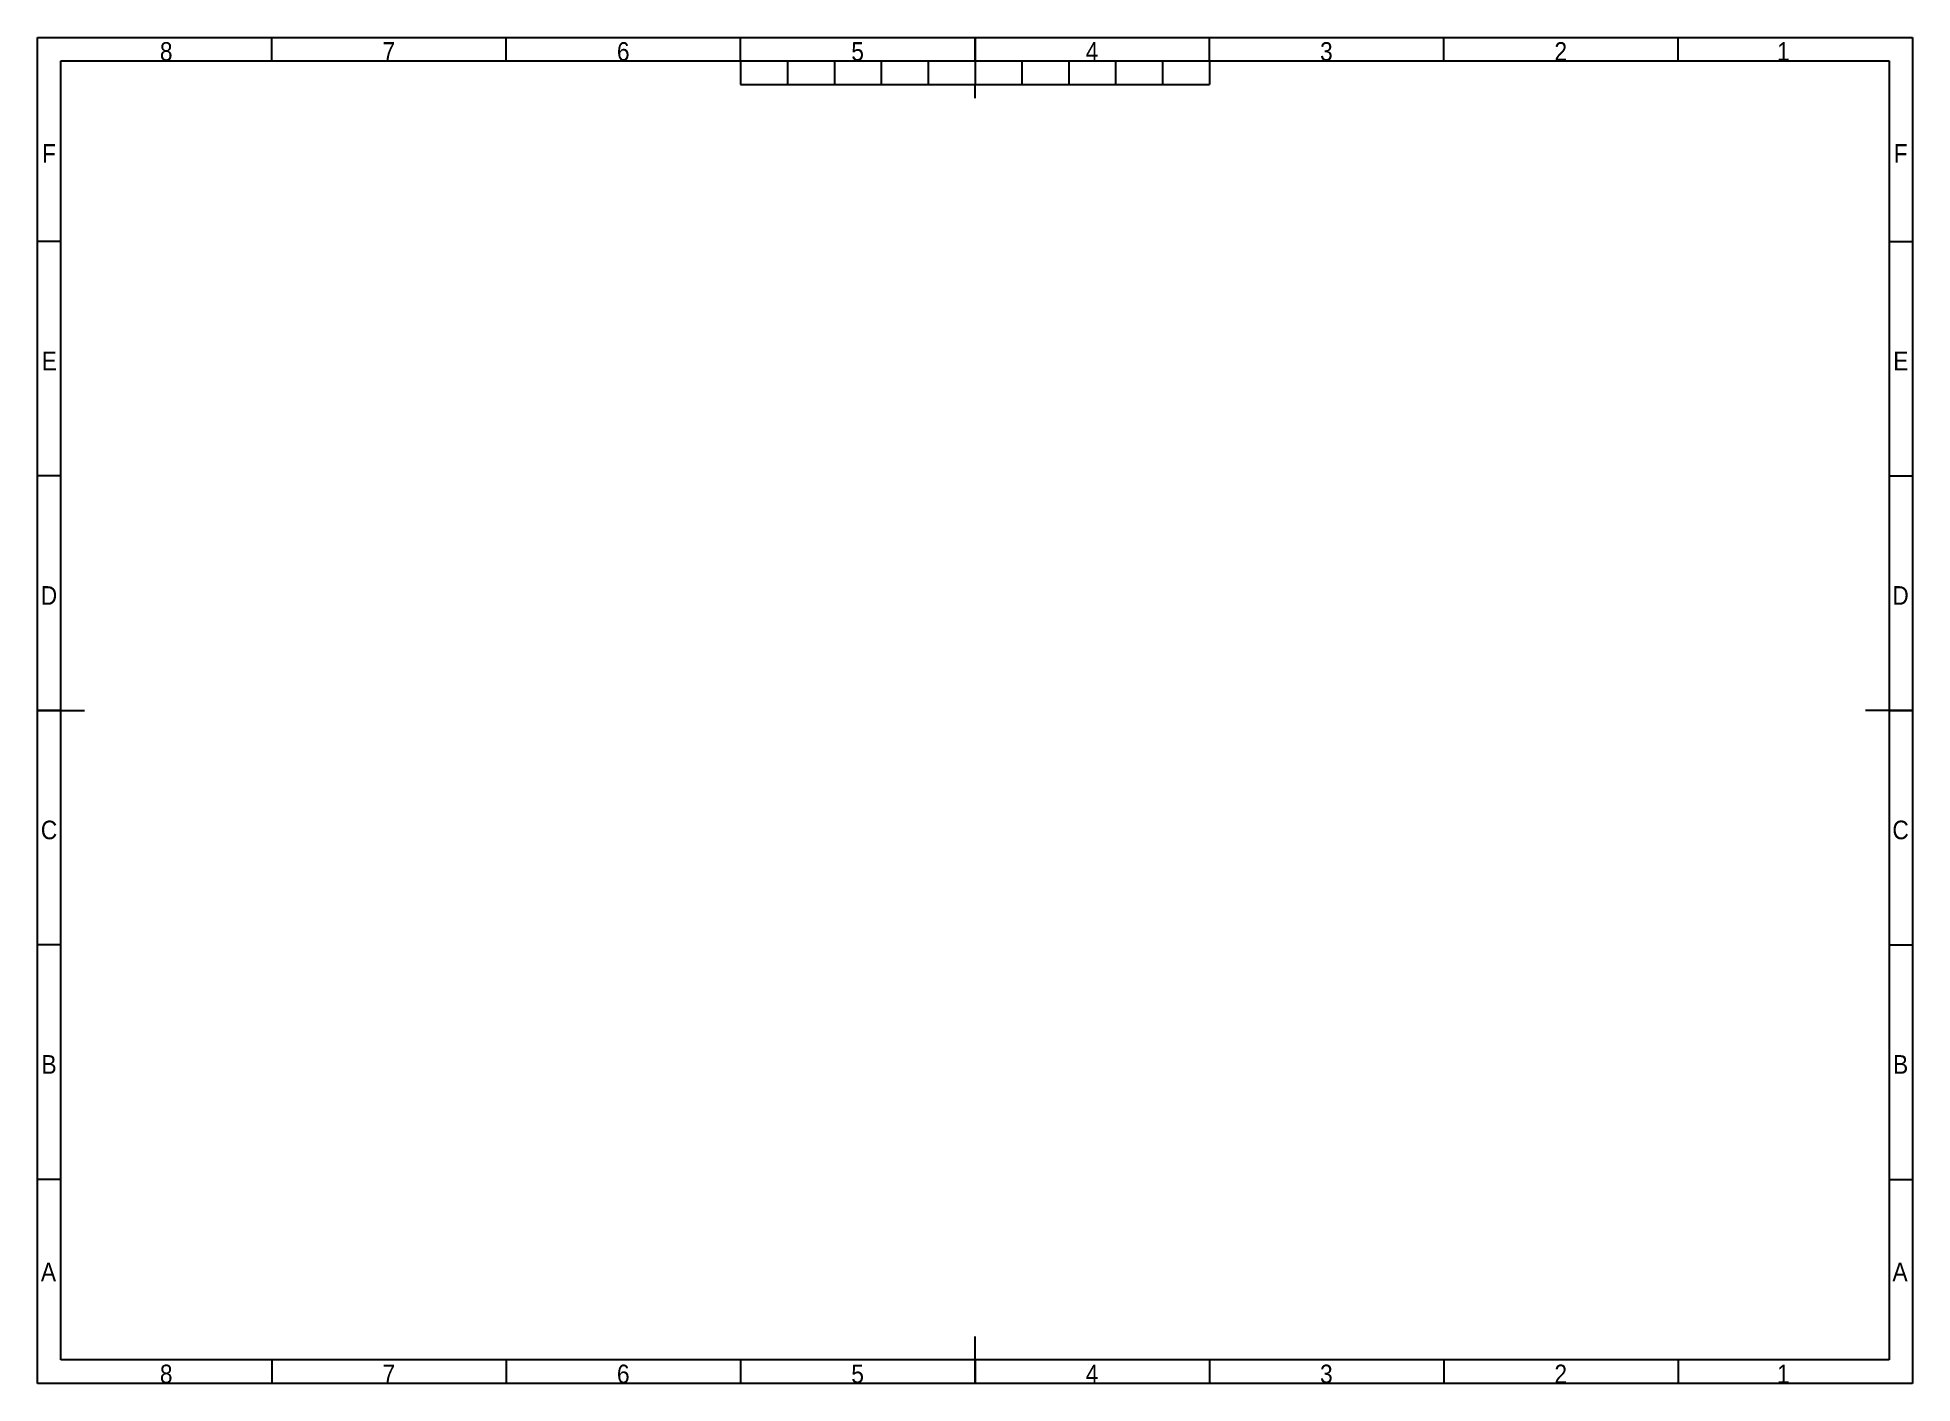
# Model space of a CAD drawing. Extents: x 0 to 400, y 0 to 287.
import ezdxf

# ---------------------------------------------------------------- set-up
doc = ezdxf.new("R2010")
doc.units = 0
doc.header["$MEASUREMENT"] = 0
doc.layers.get('0').update_dxf_attribs({"linetype": 'CONTINUOUS'})
doc.styles.add('SLDTEXTSTYLE0', font='GOTHIC.TTF', dxfattribs={"width": 0.913})

msp = doc.modelspace()

# ---------------------------------------------------------------- linework, layer by layer
at = {"linetype": 'Continuous'}
for p, q in [((0, 0), (0, 287)), ((0, 287), (400, 287)), ((50, 282), (50, 287)), ((100, 282), (100, 287)), ((150, 282), (150, 287)), ((200, 282), (200, 287)), ((200, 287), (200, 277)), ((250, 282), (250, 287)), ((300, 282), (300, 287)), ((350, 282), (350, 287)), ((400, 287), (400, 0)), ((5, 5), (5, 282)), ((5, 282), (395, 282)), ((395, 282), (395, 5)), ((5, 243.5), (0, 243.5)), ((395, 243.5), (400, 243.5)), ((5, 193.5), (0, 193.5)), ((395, 193.5), (400, 193.5)), ((5, 143.5), (0, 143.5)), ((0, 143.5), (10, 143.5)), ((400, 143.5), (390, 143.5)), ((395, 143.5), (400, 143.5)), ((5, 93.5), (0, 93.5)), ((395, 93.5), (400, 93.5)), ((5, 43.5), (0, 43.5)), ((395, 43.5), (400, 43.5)), ((200, 0), (200, 10)), ((395, 5), (5, 5)), ((50, 5), (50, 0)), ((100, 5), (100, 0)), ((150, 5), (150, 0)), ((200, 5), (200, 0)), ((250, 5), (250, 0)), ((300, 5), (300, 0)), ((350, 5), (350, 0)), ((400, 0), (0, 0))]:
    msp.add_line(p, q, dxfattribs=at)
for p, q in [((150, 282), (250, 282)), ((150, 282), (150, 277)), ((160, 282), (160, 277)), ((170, 282), (170, 277)), ((180, 282), (180, 277)), ((190, 282), (190, 277)), ((200, 282), (200, 277)), ((210, 282), (210, 277)), ((220, 282), (220, 277)), ((230, 282), (230, 277)), ((240, 282), (240, 277)), ((250, 282), (250, 277)), ((150, 277), (250, 277)), ((200, 274.1), (200, 277))]:
    msp.add_line(p, q)

# ---------------------------------------------------------------- texts
at = {"char_height": 3.97, "attachment_point": 2, "style": 'SLDTEXTSTYLE0'}
for s, insert in [('8', (27.46, 286.01)), ('7', (74.96, 286.01)), ('6', (124.96, 286.01)), ('5', (174.96, 286.01)), ('4', (224.96, 286.01)), ('3', (274.96, 286.01)), ('2', (324.96, 286.01)), ('1', (372.46, 286.01)), ('F', (2.46, 264.26)), ('F', (397.46, 264.26)), ('E', (2.51, 220.01)), ('E', (397.51, 220.01)), ('D', (2.45, 170.01)), ('D', (397.45, 170.01)), ('C', (2.46, 120.01)), ('C', (397.46, 120.01)), ('B', (2.47, 70.01)), ('B', (397.47, 70.01)), ('A', (2.34, 25.76)), ('A', (397.34, 25.76)), ('8', (27.46, 4.01)), ('6', (124.96, 4.01)), ('5', (174.96, 4.01)), ('4', (224.96, 4.01)), ('3', (274.96, 4.01)), ('2', (324.96, 4.01)), ('1', (372.46, 4.01))]:
    msp.add_mtext(s, dxfattribs=dict(at, insert=insert))
at = {"insert": (74.96, 4.01), "char_height": 3.97, "width": 2.2982, "attachment_point": 2, "style": 'SLDTEXTSTYLE0'}
msp.add_mtext('7', dxfattribs=at)

doc.saveas('drawing.dxf')
